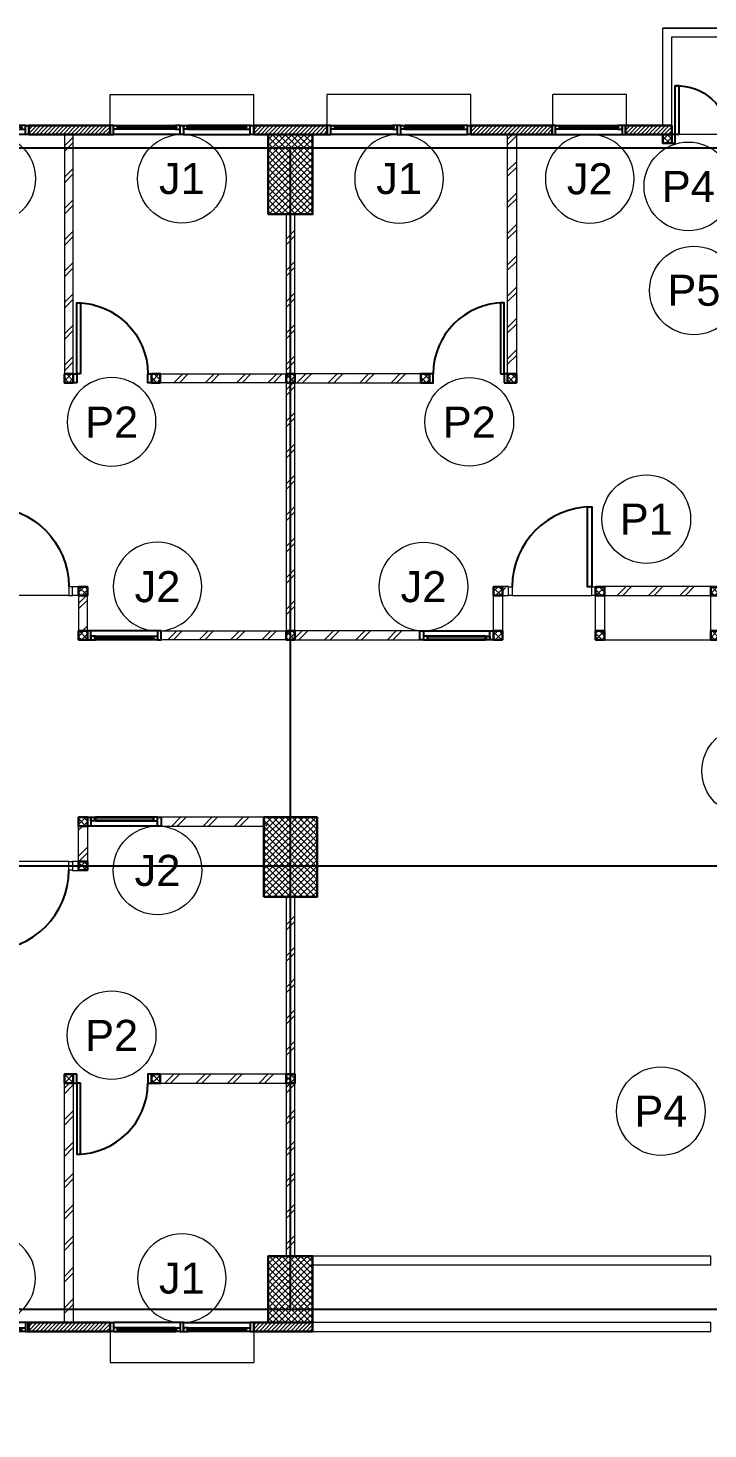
# Model space of a CAD drawing. Header units: millimetres. Extents: x -108 to 351, y -17 to 192.
# Drawn here: x 54.83 to 62.5, y 85.5 to 101.3 of the extents above; entities that cross this region are included whole.
import ezdxf
from ezdxf.enums import TextEntityAlignment as Align

# ---------------------------------------------------------------- set-up
doc = ezdxf.new("R2010")
doc.units = ezdxf.units.MM
for name, color, linetype, lineweight in [('ars', 11, 'Continuous', 0), ('KACA', 151, 'Continuous', 5), ('KOL', 1, 'Continuous', 30), ('KOLOM', 4, 'Continuous', 9), ('lan', 7, 'Continuous', 15), ('NOT', 7, 'Continuous', 20), ('tem', 5, 'Continuous', 20)]:
    doc.layers.add(name, color=color, linetype=linetype, lineweight=lineweight)
doc.layers.add('as', color=1, linetype='Continuous', plot=False)
doc.layers.add('Kusen', color=30, linetype='Continuous')
doc.styles.add('S', font='simplex', dxfattribs={"width": 0.75})
doc.styles.get("Standard").update_dxf_attribs({"font": 'arial.ttf'})
pattern_1 = [(225, (-467.078732, 382.454584), (0.0220970869, -0.0220970869), [])]
pattern_2 = [(45, (18.6, -6e-14), (-0.1767767, 0.1767767), []), (45, (18.6625, -6e-14), (-0.1767767, 0.1767767), [])]
pattern_3 = [(45, (18.6, 0.375), (-0.1767767, 0.1767767), []), (45, (18.6625, 0.375), (-0.1767767, 0.1767767), [])]
pattern_4 = [(45, (18.6, 0.37064), (-0.1767767, 0.1767767), []), (45, (18.6625, 0.37064), (-0.1767767, 0.1767767), [])]
pattern_5 = [(225, (-479.478732, 382.829584), (0.0220970869, -0.0220970869), [])]

# ---------------------------------------------------------------- blocks, each defined once
blk = doc.blocks.new("k3'")
at = {"layer": 'ars'}
h = blk.add_hatch(dxfattribs=at)
h.set_pattern_fill('_USER', color=256, scale=0.05, angle=45, double=1, pattern_type=0)
h.set_pattern_definition([(45, (0, -4.975), (-0.03535534, 0.03535534), []), (135, (0, -4.975), (-0.03535534, -0.03535534), [])])
h.paths.add_polyline_path([(-0.25, -0.375), (0.25, -0.375), (0.25, 0.375), (-0.25, 0.375)])
at = {"layer": 'KOL'}
blk.add_lwpolyline([(-0.25, -0.375), (0.25, -0.375), (0.25, 0.375), (-0.25, 0.375)], close=True, dxfattribs=at)
blk = doc.blocks.new("k1'")
at = {"layer": 'ars'}
h = blk.add_hatch(dxfattribs=at)
h.set_pattern_fill('_USER', color=256, scale=0.05, angle=45, double=1, pattern_type=0)
h.set_pattern_definition([(45, (0, -5), (-0.03535534, 0.03535534), []), (135, (0, -5), (-0.03535534, -0.03535534), [])])
h.paths.add_polyline_path([(-0.3, -0.45), (0.3, -0.45), (0.3, 0.45), (-0.3, 0.45)])
at = {"layer": 'KOL'}
blk.add_lwpolyline([(-0.3, -0.45), (0.3, -0.45), (0.3, 0.45), (-0.3, 0.45)], close=True, dxfattribs=at)
blk = doc.blocks.new("k2'")
at = {"layer": 'ars'}
h = blk.add_hatch(dxfattribs=at)
h.set_pattern_fill('_USER', color=256, scale=0.05, angle=45, double=1, pattern_type=0)
h.set_pattern_definition([(45, (0, -4.95), (-0.03535534, 0.03535534), []), (135, (0, -4.95), (-0.03535534, -0.03535534), [])])
h.paths.add_polyline_path([(-0.25, -0.45), (0.25, -0.45), (0.25, 0.45), (-0.25, 0.45)])
at = {"layer": 'KOL'}
blk.add_lwpolyline([(-0.25, -0.45), (0.25, -0.45), (0.25, 0.45), (-0.25, 0.45)], close=True, dxfattribs=at)
blk = doc.blocks.new('T. J1')
at = {"layer": 'Kusen'}
for p, q in [((-0.019, 0), (-0.769, 0)), ((-0.719, 0.1), (-0.069, 0.1)), ((-0.069, 0.06), (-0.719, 0.06)), ((0.021, 0), (0.771, 0)), ((0.721, 0.1), (0.071, 0.1)), ((0.071, 0.06), (0.721, 0.06))]:
    blk.add_line(p, q, dxfattribs=at)
for points in [[(-0.809, 0), (-0.769, 0), (-0.769, 0.1), (-0.809, 0.1)], [(-0.019, 0), (0.021, 0), (0.021, 0.1), (-0.019, 0.1)], [(0.811, 0), (0.771, 0), (0.771, 0.1), (0.811, 0.1)]]:
    blk.add_lwpolyline(points, close=True, dxfattribs=at)
for points in [[(-0.719, 0.077), (-0.719, 0.06), (-0.769, 0.06), (-0.769, 0.1), (-0.719, 0.1), (-0.719, 0.082), (-0.729, 0.082), (-0.729, 0.077), (-0.719, 0.077)], [(-0.069, 0.077), (-0.069, 0.06), (-0.019, 0.06), (-0.019, 0.1), (-0.069, 0.1), (-0.069, 0.082), (-0.059, 0.082), (-0.059, 0.077), (-0.069, 0.077)], [(0.071, 0.077), (0.071, 0.06), (0.021, 0.06), (0.021, 0.1), (0.071, 0.1), (0.071, 0.082), (0.061, 0.082), (0.061, 0.077), (0.071, 0.077)], [(0.721, 0.077), (0.721, 0.06), (0.771, 0.06), (0.771, 0.1), (0.721, 0.1), (0.721, 0.082), (0.731, 0.082), (0.731, 0.077), (0.721, 0.077)]]:
    blk.add_lwpolyline(points, dxfattribs=at)
at = {"layer": 'Kusen', "color": 141}
for points in [[(-0.729, 0.077), (-0.059, 0.077), (-0.059, 0.082), (-0.729, 0.082)], [(0.731, 0.077), (0.061, 0.077), (0.061, 0.082), (0.731, 0.082)]]:
    blk.add_lwpolyline(points, close=True, dxfattribs=at)
blk = doc.blocks.new('T. J2')
at = {"layer": 'KACA', "color": 141}
blk.add_lwpolyline([(-0.379, 0.077), (0.291, 0.077), (0.291, 0.082), (-0.379, 0.082)], close=True, dxfattribs=at)
at = {"layer": 'Kusen'}
for p, q in [((-0.419, 0), (0.331, 0)), ((-0.369, 0.1), (0.281, 0.1)), ((0.281, 0.06), (-0.369, 0.06))]:
    blk.add_line(p, q, dxfattribs=at)
for points in [[(-0.459, 0), (-0.419, 0), (-0.419, 0.1), (-0.459, 0.1)], [(0.331, 0), (0.371, 0), (0.371, 0.1), (0.331, 0.1)]]:
    blk.add_lwpolyline(points, close=True, dxfattribs=at)
for points in [[(-0.369, 0.077), (-0.369, 0.06), (-0.419, 0.06), (-0.419, 0.1), (-0.369, 0.1), (-0.369, 0.082), (-0.379, 0.082), (-0.379, 0.077), (-0.369, 0.077)], [(0.281, 0.077), (0.281, 0.06), (0.331, 0.06), (0.331, 0.1), (0.281, 0.1), (0.281, 0.082), (0.291, 0.082), (0.291, 0.077), (0.281, 0.077)]]:
    blk.add_lwpolyline(points, dxfattribs=at)
blk = doc.blocks.new('P.80')
at = {"layer": 'Kusen'}
for points in [[(-69.809, -74.837), (-69.769, -74.837), (-69.769, -74.037), (-69.809, -74.037)], [(-70.609, -74.937), (-70.569, -74.937), (-70.569, -74.837), (-70.609, -74.837)], [(-69.769, -74.937), (-69.729, -74.937), (-69.729, -74.837), (-69.769, -74.837)]]:
    blk.add_lwpolyline(points, close=True, dxfattribs=at)
blk.add_arc((-69.769, -74.837), 0.8, 90, 180, dxfattribs=at)
blk = doc.blocks.new('K 10.10')
at = {"layer": 'ars'}
h = blk.add_hatch(dxfattribs=at)
h.set_pattern_fill('_USER', color=256, scale=0.05, angle=45, double=1, pattern_type=0)
h.set_pattern_definition([(45, (0, 0), (-0.035355339, 0.035355339), []), (135, (0, 0), (-0.035355339, -0.035355339), [])])
h.paths.add_polyline_path([(1560.538, 1380.407), (1560.638, 1380.407), (1560.638, 1380.507), (1560.538, 1380.507)])
at = {"layer": 'KOL'}
blk.add_lwpolyline([(1560.538, 1380.407), (1560.638, 1380.407), (1560.638, 1380.507), (1560.538, 1380.507)], close=True, dxfattribs=at)
blk = doc.blocks.new('P-90')
at = {"layer": 'Kusen'}
blk.add_lwpolyline([(374.691, -21.598), (374.741, -21.598), (374.741, -22.498), (374.691, -22.498)], close=True, dxfattribs=at)
at = {"layer": 'Kusen', "lineweight": 9}
for points in [[(373.801, -22.498), (373.841, -22.498), (373.841, -22.598), (373.801, -22.598)], [(374.741, -22.498), (374.781, -22.498), (374.781, -22.598), (374.741, -22.598)]]:
    blk.add_lwpolyline(points, close=True, dxfattribs=at)
at = {"layer": 'Kusen'}
blk.add_arc((374.741, -22.498), 0.9, 90, 180, dxfattribs=at)
blk = doc.blocks.new('P.60')
at = {"layer": 'Kusen'}
for points in [[(1472.835, 997.535), (1472.875, 997.535), (1472.875, 997.435), (1472.835, 997.435)], [(1473.475, 997.535), (1473.515, 997.535), (1473.515, 997.435), (1473.475, 997.435)], [(1472.875, 996.885), (1472.915, 996.885), (1472.915, 997.435), (1472.875, 997.435)]]:
    blk.add_lwpolyline(points, close=True, dxfattribs=at)
blk.add_arc((1472.895, 997.466), 0.581, 268.0266, 356.9943, dxfattribs=at)
blk = doc.blocks.new('BV')
at = {"layer": 'Kusen'}
for points in [[(-0.225, 0.1), (-0.265, 0.1), (-0.265, 0), (-0.225, 0)], [(-0.225, 0.1), (-0.265, 0.1), (-0.265, 0), (-0.225, 0)], [(0.225, 0.1), (-0.225, 0.1), (-0.225, 0), (0.225, 0)], [(0.225, 0.1), (0.265, 0.1), (0.265, 0), (0.225, 0)]]:
    blk.add_lwpolyline(points, close=True, dxfattribs=at)
at = {"layer": 'Kusen', "color": 141}
blk.add_lwpolyline([(0.225, 0.05), (-0.225, 0.05)], dxfattribs=at)
blk = doc.blocks.new('2-typikal-1a')
at = {"layer": 'ars'}
for points in [[(6.15, 0.455), (5.68, 0.455), (5.68, 0.15)], [(6.15, 0.445), (5.69, 0.445), (5.69, 0.15)], [(5.715, 0.445), (5.69, 0.445), (5.69, 0.419), (5.692, 0.419), (5.692, 0.443), (5.715, 0.443), (5.715, 0.445)], [(5.69, 0.419), (6.15, 0.419)], [(5.715, 0.152), (5.715, 0.443)], [(5.715, 0.15), (5.69, 0.15), (5.69, 0.179), (5.692, 0.179), (5.692, 0.152), (5.715, 0.152), (5.715, 0.15)]]:
    blk.add_lwpolyline(points, dxfattribs=at)
for centre, radius in [((5.823, 0.325), 0.075), ((5.823, 0.325), 0.071), ((6.043, 0.325), 0.075), ((6.043, 0.325), 0.071)]:
    blk.add_circle(centre, radius, dxfattribs=at)
at = {"layer": 'KOL'}
for points in [[(2.035, 0.15), (2.95, 0.15), (2.95, 0.25), (2.035, 0.25)], [(3.78, 0.15), (4.3, 0.15), (4.3, 0.25), (3.78, 0.25)]]:
    blk.add_lwpolyline(points, close=True, dxfattribs=at)
at = {"layer": 'lan'}
for p, q in [((4.2, 0.25), (4.2, 1.35)), ((4.2, 1.35), (6.2, 1.35)), ((4.3, 0.25), (4.3, 1.25)), ((4.3, 1.25), (6.15, 1.25)), ((6.15, 1.25), (6.15, 0.15)), ((4.94, 0.15), (4.38, 0.15)), ((5.15, -1.13), (5.15, -1.69)), ((2.5, -5.05), (3.4, -5.05)), ((3.544, -5.55), (4.744, -5.55))]:
    blk.add_line(p, q, dxfattribs=at)
at = {"layer": 'tem', "ltscale": 2}
blk.add_lwpolyline([(2.549, -2.55), (2.449, -2.55), (2.449, 0.15), (2.549, 0.15)], close=True, dxfattribs=at)
at = {"layer": 'tem'}
for points in [[(4.98, 0.05), (5.05, 0.05), (5.05, 0.15), (4.98, 0.15)], [(5.05, -0.95), (5.05, 0.05), (5.15, 0.05), (5.15, -0.95)], [(5.68, 0.05), (5.95, 0.05), (5.95, 0.15), (5.68, 0.15)], [(5.05, -2.55), (5.05, -1.73), (5.15, -1.73), (5.15, -2.55)], [(0.05, -2.65), (1.469, -2.65), (1.469, -2.55), (0.05, -2.55)], [(5.15, -2.65), (6.15, -2.65), (6.15, -2.55), (5.15, -2.55)], [(2.29, -5.45), (2.29, -5.05), (2.39, -5.05), (2.39, -5.45)], [(2.39, -5.05), (2.46, -5.05), (2.46, -4.95), (2.39, -4.95)], [(3.44, -5.45), (3.44, -5.05), (3.54, -5.05), (3.54, -5.45)], [(3.54, -5.05), (4.74, -5.05), (4.74, -4.95), (3.54, -4.95)], [(4.74, -5.45), (4.74, -5.05), (4.84, -5.05), (4.84, -5.45)], [(0.05, -5.55), (1.46, -5.55), (1.46, -5.45), (0.05, -5.45)], [(4.84, -5.55), (6.15, -5.55), (6.15, -5.45), (4.84, -5.45)]]:
    blk.add_lwpolyline(points, close=True, dxfattribs=at)
blk.add_blockref('BV', (5.415, 0.05))
at = {"layer": 'KOLOM', "extrusion": (0, 0, -1), "xscale": -1, "zscale": -1, "rotation": 180}
for p in [(-1564.838, 1380.557), (-1565.688, 1380.557), (-1565.688, 1379.457), (-1562.107, 1377.857), (-1563.087, 1377.857), (-1565.688, 1377.857), (-1562.928, 1375.456), (-1564.078, 1375.456), (-1565.378, 1375.456), (-1562.928, 1374.957), (-1564.078, 1374.957), (-1565.378, 1374.957)]:
    blk.add_blockref('K 10.10', p, dxfattribs=at)
at = {"layer": 'Kusen', "xscale": -1}
for name, p, rotation in [('P.60', (-1468.535, 997.585), 180), ('P.60', (1002.585, 1471.785), 90), ('T. J2', (1.919, -5.45), 180)]:
    blk.add_blockref(name, p, dxfattribs=dict(at, rotation=rotation))
at = {"layer": 'Kusen'}
for name, p in [('T. J1', (1.224, 0.15)), ('T. J2', (3.409, 0.15)), ('P.80', (72.178, 72.287)), ('P-90', (-371.341, 17.547))]:
    blk.add_blockref(name, p, dxfattribs=at)
blk = doc.blocks.new('2-typikal-1')
at = {"layer": 'ars'}
for points in [[(0.05, -0.455), (0.52, -0.455), (0.52, -0.15)], [(0.05, -0.445), (0.51, -0.445), (0.51, -0.15)], [(0.485, -0.15), (0.51, -0.15), (0.51, -0.179), (0.508, -0.179), (0.508, -0.152), (0.485, -0.152), (0.485, -0.15)], [(0.485, -0.152), (0.485, -0.443)], [(0.51, -0.419), (0.05, -0.419)], [(0.485, -0.445), (0.51, -0.445), (0.51, -0.419), (0.508, -0.419), (0.508, -0.443), (0.485, -0.443), (0.485, -0.445)]]:
    blk.add_lwpolyline(points, dxfattribs=at)
for centre, radius in [((0.157, -0.325), 0.075), ((0.157, -0.325), 0.071), ((0.377, -0.325), 0.075), ((0.377, -0.325), 0.071)]:
    blk.add_circle(centre, radius, dxfattribs=at)
at = {"layer": 'KOL'}
for points in [[(2.42, -0.15), (1.9, -0.15), (1.9, -0.25), (2.42, -0.25)], [(4.165, -0.15), (3.25, -0.15), (3.25, -0.25), (4.165, -0.25)]]:
    blk.add_lwpolyline(points, close=True, dxfattribs=at)
at = {"layer": 'lan'}
for p, q in [((2.656, 5.55), (1.456, 5.55)), ((3.7, 5.05), (2.8, 5.05)), ((1.05, 1.13), (1.05, 1.69)), ((0.05, -1.25), (0.05, -0.15)), ((1.26, -0.15), (1.82, -0.15)), ((1.9, -0.25), (1.9, -1.25)), ((2, -0.25), (2, -1.35)), ((1.9, -1.25), (0.05, -1.25)), ((2, -1.35), (0, -1.35))]:
    blk.add_line(p, q, dxfattribs=at)
at = {"layer": 'tem'}
for points in [[(1.36, 5.55), (0.3, 5.55), (0.3, 5.45), (1.36, 5.45)], [(5.9, 5.55), (4.74, 5.55), (4.74, 5.45), (5.9, 5.45)], [(1.46, 5.45), (1.46, 5.05), (1.36, 5.05), (1.36, 5.45)], [(2.76, 5.45), (2.76, 5.05), (2.66, 5.05), (2.66, 5.45)], [(3.91, 5.45), (3.91, 5.05), (3.81, 5.05), (3.81, 5.45)], [(2.66, 5.05), (1.46, 5.05), (1.46, 4.95), (2.66, 4.95)], [(3.81, 5.05), (3.74, 5.05), (3.74, 4.95), (3.81, 4.95)], [(1.05, 2.65), (0.05, 2.65), (0.05, 2.55), (1.05, 2.55)], [(1.15, 2.55), (1.15, 1.73), (1.05, 1.73), (1.05, 2.55)], [(6.15, 2.65), (4.731, 2.65), (4.731, 2.55), (6.15, 2.55)], [(1.15, 0.95), (1.15, -0.05), (1.05, -0.05), (1.05, 0.95)], [(0.52, -0.05), (0.25, -0.05), (0.25, -0.15), (0.52, -0.15)], [(1.22, -0.05), (1.15, -0.05), (1.15, -0.15), (1.22, -0.15)]]:
    blk.add_lwpolyline(points, close=True, dxfattribs=at)
at = {"layer": 'tem', "ltscale": 2}
blk.add_lwpolyline([(3.651, 2.55), (3.751, 2.55), (3.751, -0.15), (3.651, -0.15)], close=True, dxfattribs=at)
at = {"rotation": 180}
blk.add_blockref('BV', (0.785, -0.05), dxfattribs=at)
at = {"layer": 'KOLOM', "extrusion": (0, 0, -1), "xscale": -1, "zscale": -1}
for p in [(1559.178, -1374.957), (1557.878, -1374.957), (1556.728, -1374.957), (1559.178, -1375.456), (1557.878, -1375.456), (1556.728, -1375.456), (1559.488, -1377.857), (1556.887, -1377.857), (1555.907, -1377.857), (1559.488, -1379.457), (1559.488, -1380.557), (1558.638, -1380.557)]:
    blk.add_blockref('K 10.10', p, dxfattribs=at)
at = {"layer": 'Kusen', "xscale": -1}
for name, p in [('T. J2', (4.281, 5.45)), ('P.60', (1474.735, -997.585))]:
    blk.add_blockref(name, p, dxfattribs=at)
at = {"layer": 'Kusen', "rotation": 180}
for name, p in [('P-90', (377.541, -17.547)), ('P.80', (-65.978, -72.287)), ('T. J2', (2.791, -0.15)), ('T. J1', (4.976, -0.15))]:
    blk.add_blockref(name, p, dxfattribs=at)
at = {"layer": 'Kusen', "xscale": -1, "rotation": 270}
blk.add_blockref('P.60', (-996.385, -1471.785), dxfattribs=at)
blk = doc.blocks.new('LANTAI-2')
at = {"layer": 'ars'}
h = blk.add_hatch(dxfattribs=at)
h.set_pattern_fill('ANSI31', color=256, scale=0.25, angle=180, style=0)
h.set_pattern_definition([(225, (-467.078732, 382.829584), (0.0220970869, -0.0220970869), [])])
h.paths.add_polyline_path([(53.765, 13.25), (52.84, 13.25), (52.84, 13.35), (53.765, 13.35)])
h = blk.add_hatch(dxfattribs=at)
h.set_pattern_fill('ANSI31', color=256, scale=0.25, angle=180, style=0)
h.set_pattern_definition(pattern_5)
h.paths.add_polyline_path([(55.385, 13.25), (56.215, 13.25), (56.215, 13.35), (55.385, 13.35)])
h = blk.add_hatch(dxfattribs=at)
h.set_pattern_fill('ANSI31', color=256, scale=0.25, angle=180, style=0)
h.set_pattern_definition(pattern_5)
h.paths.add_polyline_path([(57.835, 13.25), (58.76, 13.25), (58.76, 13.35), (57.835, 13.35)])
h = blk.add_hatch(dxfattribs=at)
h.set_pattern_fill('ANSI31', color=256, scale=0.25, angle=180, style=0)
h.set_pattern_definition(pattern_5)
h.paths.add_polyline_path([(59.59, 13.25), (60.1, 13.25), (60.1, 13.35), (59.59, 13.35)])
h = blk.add_hatch(dxfattribs=at)
h.set_pattern_fill('TEMBOK', color=256, scale=0.25)
h.set_pattern_definition([(45, (21.09865, 1.475), (-0.1767767, 0.1767767), []), (45, (21.16115, 1.475), (-0.1767767, 0.1767767), [])])
h.paths.add_polyline_path([(53.251, 10.55), (53.351, 10.55), (53.351, 13.25), (53.251, 13.25)])
h = blk.add_hatch(dxfattribs=at)
h.set_pattern_fill('TEMBOK', color=256, scale=0.25)
h.set_pattern_definition([(45, (8.69865, 1.475), (-0.1767767, 0.1767767), []), (45, (8.76115, 1.475), (-0.1767767, 0.1767767), [])])
h.paths.add_polyline_path([(58.349, 10.55), (58.249, 10.55), (58.249, 13.25), (58.349, 13.25)])
h = blk.add_hatch(dxfattribs=at)
h.set_pattern_fill('TEMBOK', color=256, scale=0.25)
h.set_pattern_definition(pattern_3)
h.paths.add_polyline_path([(55.75, 10.55), (55.85, 10.55), (55.85, 12.35), (55.75, 12.35)])
h = blk.add_hatch(dxfattribs=at)
h.set_pattern_fill('TEMBOK', color=256, scale=0.25)
h.set_pattern_definition(pattern_3)
h.paths.add_polyline_path([(55.75, 10.45), (54.331, 10.45), (54.331, 10.55), (55.75, 10.55)])
h = blk.add_hatch(dxfattribs=at)
h.set_pattern_fill('TEMBOK', color=256, scale=0.25)
h.set_pattern_definition([(45, (18.6, -1.325), (-0.1767767, 0.1767767), []), (45, (18.6625, -1.325), (-0.1767767, 0.1767767), [])])
h.paths.add_polyline_path([(55.75, 7.65), (55.85, 7.65), (55.85, 10.45), (55.75, 10.45)])
h = blk.add_hatch(dxfattribs=at)
h.set_pattern_fill('TEMBOK', color=256, scale=0.25)
h.set_pattern_definition([(45, (6.2, 0.375), (-0.1767767, 0.1767767), []), (45, (6.2625, 0.375), (-0.1767767, 0.1767767), [])])
h.paths.add_polyline_path([(55.85, 10.45), (57.269, 10.45), (57.269, 10.55), (55.85, 10.55)])
h = blk.add_hatch(dxfattribs=at)
h.set_pattern_fill('TEMBOK', color=256, scale=0.25)
h.set_pattern_definition([(45, (6.2, 0.37064), (-0.1767767, 0.1767767), []), (45, (6.2625, 0.37064), (-0.1767767, 0.1767767), [])])
h.paths.add_polyline_path([(58.19, 8.05), (58.26, 8.05), (58.26, 8.15), (58.19, 8.15)])
h = blk.add_hatch(dxfattribs=at)
h.set_pattern_fill('TEMBOK', color=256, scale=0.25)
h.set_pattern_definition([(45, (6.19616, 0.37064), (-0.1767767, 0.1767767), []), (45, (6.25866, 0.37064), (-0.1767767, 0.1767767), [])])
h.paths.add_polyline_path([(59.34, 8.05), (60.54, 8.05), (60.54, 8.15), (59.34, 8.15)])
h = blk.add_hatch(dxfattribs=at)
h.set_pattern_fill('TEMBOK', color=256, scale=0.25)
h.set_pattern_definition([(45, (18.59616, 0.37064), (-0.1767767, 0.1767767), []), (45, (18.65866, 0.37064), (-0.1767767, 0.1767767), [])])
h.paths.add_polyline_path([(53.51, 7.65), (53.51, 8.05), (53.41, 8.05), (53.41, 7.65)])
h = blk.add_hatch(dxfattribs=at)
h.set_pattern_fill('TEMBOK', color=256, scale=0.25)
h.set_pattern_definition(pattern_4)
h.paths.add_polyline_path([(55.75, 7.55), (54.34, 7.55), (54.34, 7.65), (55.75, 7.65)])
h = blk.add_hatch(dxfattribs=at)
h.set_pattern_fill('TEMBOK', color=256, scale=0.25)
h.set_pattern_definition(pattern_4)
h.paths.add_polyline_path([(55.85, 7.55), (57.26, 7.55), (57.26, 7.65), (55.85, 7.65)])
h = blk.add_hatch(dxfattribs=at)
h.set_pattern_fill('TEMBOK', color=256, scale=0.25)
h.set_pattern_definition([(45, (18.6, -0.00436), (-0.1767767, 0.1767767), []), (45, (18.6625, -0.00436), (-0.1767767, 0.1767767), [])])
h.paths.add_polyline_path([(55.55, 5.55), (54.34, 5.55), (54.34, 5.45), (55.55, 5.45)])
h = blk.add_hatch(dxfattribs=at)
h.set_pattern_fill('TEMBOK', color=256, scale=0.25)
h.set_pattern_definition([(45, (18.59616, -0.00436), (-0.1767767, 0.1767767), []), (45, (18.65866, -0.00436), (-0.1767767, 0.1767767), [])])
h.paths.add_polyline_path([(53.51, 5.45), (53.51, 5.05), (53.41, 5.05), (53.41, 5.45)])
h = blk.add_hatch(dxfattribs=at)
h.set_pattern_fill('TEMBOK', color=256, scale=0.25)
h.set_pattern_definition([(45, (18.6, -1.7), (-0.1767767, 0.1767767), []), (45, (18.6625, -1.7), (-0.1767767, 0.1767767), [])])
h.paths.add_polyline_path([(55.75, 4.65), (55.85, 4.65), (55.85, 2.65), (55.75, 2.65)])
h = blk.add_hatch(dxfattribs=at)
h.set_pattern_fill('TEMBOK', color=256, scale=0.25)
h.set_pattern_definition([(45, (21.09865, 1.1), (-0.1767767, 0.1767767), []), (45, (21.16115, 1.1), (-0.1767767, 0.1767767), [])])
h.paths.add_polyline_path([(53.251, 2.55), (53.351, 2.55), (53.351, -0.15), (53.251, -0.15)])
h = blk.add_hatch(dxfattribs=at)
h.set_pattern_fill('TEMBOK', color=256, scale=0.25)
h.set_pattern_definition(pattern_2)
h.paths.add_polyline_path([(55.75, 2.65), (54.331, 2.65), (54.331, 2.55), (55.75, 2.55)])
h = blk.add_hatch(dxfattribs=at)
h.set_pattern_fill('TEMBOK', color=256, scale=0.25)
h.set_pattern_definition(pattern_2)
h.paths.add_polyline_path([(55.75, 2.55), (55.85, 2.55), (55.85, 0.6), (55.75, 0.6)])
h = blk.add_hatch(dxfattribs=at)
h.set_pattern_fill('ANSI31', color=256, scale=0.25, angle=180, style=0)
h.set_pattern_definition(pattern_1)
h.paths.add_polyline_path([(53.765, -0.15), (52.84, -0.15), (52.84, -0.25), (53.765, -0.25)])
h = blk.add_hatch(dxfattribs=at)
h.set_pattern_fill('ANSI31', color=256, scale=0.25, angle=180, style=0)
h.set_pattern_definition(pattern_1)
h.paths.add_polyline_path([(56.05, -0.15), (55.385, -0.15), (55.385, -0.25), (56.05, -0.25)])
at = {"layer": 'as'}
for p, q in [((0, 13.1), (74.4, 13.1)), ((55.8, 0), (55.8, 13.1)), ((0, 5), (74.4, 5)), ((0, 0), (74.4, 0))]:
    blk.add_line(p, q, dxfattribs=at)
at = {"layer": 'KOL'}
for points in [[(55.385, 13.25), (56.215, 13.25), (56.215, 13.35), (55.385, 13.35)], [(53.765, -0.15), (52.84, -0.15), (52.84, -0.25), (53.765, -0.25)], [(56.05, -0.15), (55.385, -0.15), (55.385, -0.25), (56.05, -0.25)]]:
    blk.add_lwpolyline(points, close=True, dxfattribs=at)
at = {"layer": 'lan'}
for p, q in [((64, 14.45), (60, 14.45)), ((60, 13.35), (60, 14.45)), ((60.1, 13.35), (60.1, 14.35)), ((60.1, 14.35), (61.95, 14.35)), ((53.765, 13.35), (53.765, 13.7)), ((53.765, 13.7), (55.385, 13.7)), ((55.385, 13.35), (55.385, 13.7)), ((57.835, 13.7), (56.215, 13.7)), ((56.215, 13.35), (56.215, 13.7)), ((57.835, 13.35), (57.835, 13.7)), ((59.59, 13.7), (58.76, 13.7)), ((58.76, 13.35), (58.76, 13.7)), ((59.59, 13.35), (59.59, 13.7)), ((53.765, -0.25), (53.765, -0.6)), ((55.385, -0.25), (55.385, -0.6)), ((53.765, -0.6), (55.385, -0.6))]:
    blk.add_line(p, q, dxfattribs=at)
for points in [[(60.54, 0.6), (56.05, 0.6), (56.05, 0.5), (60.54, 0.5)], [(60.54, -0.15), (56.05, -0.15), (56.05, -0.25), (60.54, -0.25)]]:
    blk.add_lwpolyline(points, close=True, dxfattribs=at)
at = {"layer": 'tem', "ltscale": 2}
for points in [[(55.75, 10.55), (55.85, 10.55), (55.85, 12.35), (55.75, 12.35)], [(55.75, 7.65), (55.85, 7.65), (55.85, 10.45), (55.75, 10.45)]]:
    blk.add_lwpolyline(points, close=True, dxfattribs=at)
at = {"layer": 'tem'}
for points in [[(55.85, 2.65), (55.85, 4.65), (55.75, 4.65), (55.75, 2.65)], [(55.85, 0.6), (55.85, 2.55), (55.75, 2.55), (55.75, 0.6)]]:
    blk.add_lwpolyline(points, close=True, dxfattribs=at)
at = {"layer": 'KOL'}
for name, p in [("k2'", (55.8, 12.8)), ("k1'", (55.8, 5.1)), ("k3'", (55.8, 0.225))]:
    blk.add_blockref(name, p, dxfattribs=at)
at = {"layer": 'KOLOM', "extrusion": (0, 0, -1), "zscale": -1, "rotation": 180}
for p in [(1504.788, 1390.957), (1504.788, 1388.057)]:
    blk.add_blockref('K 10.10', p, dxfattribs=at)
at = {"layer": 'KOLOM', "extrusion": (0, 0, -1), "xscale": -1, "zscale": -1}
blk.add_blockref('K 10.10', (1504.788, -1377.857), dxfattribs=at)
at = {"layer": 'lan', "xscale": -1}
blk.add_blockref('2-typikal-1a', (55.8, 13.1), dxfattribs=at)
at = {"layer": 'lan'}
for name, p in [('2-typikal-1a', (55.8, 13.1)), ('2-typikal-1', (49.6, 0))]:
    blk.add_blockref(name, p, dxfattribs=at)
blk = doc.blocks.new('NAV')
blk.add_circle((0, -0.4), 0.4)
at = {"style": 'S', "width": 0.75, "flags": 4}
blk.add_attdef('AV', text='', height=0.3, dxfattribs=at).set_placement((0, -0.4), align=Align.MIDDLE)

msp = doc.modelspace()

# ---------------------------------------------------------------- block references
at = {"layer": 'lan'}
msp.add_blockref('LANTAI-2', (1.99422, 86.84737), dxfattribs=at)
at = {"layer": 'NOT'}
ref = msp.add_blockref('NAV', (54.41922, 100.09737), dxfattribs=dict(at, xscale=1.25, yscale=1.25, zscale=1.25))
ref.add_attrib('AV', 'J2', dxfattribs={"layer": '0', "height": 0.35, "flags": 4}).set_placement((54.41922, 99.59737), align=Align.MIDDLE)
ref = msp.add_blockref('NAV', (56.56922, 100.09737), dxfattribs=dict(at, xscale=1.25, yscale=1.25, zscale=1.25))
ref.add_attrib('AV', 'J1', dxfattribs={"layer": '0', "height": 0.35, "flags": 4}).set_placement((56.56922, 99.59737), align=Align.MIDDLE)
ref = msp.add_blockref('NAV', (59.01922, 100.09737), dxfattribs=dict(at, xscale=-1.25, yscale=1.25, zscale=1.25))
ref.add_attrib('AV', 'J1', dxfattribs={"layer": '0', "height": 0.35, "flags": 4}).set_placement((59.01922, 99.59737), align=Align.MIDDLE)
ref = msp.add_blockref('NAV', (61.16922, 100.09737), dxfattribs=dict(at, xscale=-1.25, yscale=1.25, zscale=1.25))
ref.add_attrib('AV', 'J2', dxfattribs={"layer": '0', "height": 0.35, "flags": 4}).set_placement((61.16922, 99.59737), align=Align.MIDDLE)
ref = msp.add_blockref('NAV', (62.28148, 99.01151), dxfattribs=dict(at, xscale=1.25, yscale=1.25, zscale=1.25, rotation=180))
ref.add_attrib('AV', 'P4', dxfattribs={"layer": '0', "height": 0.35, "flags": 4}).set_placement((62.28148, 99.51151), align=Align.MIDDLE)
ref = msp.add_blockref('NAV', (62.34422, 97.83737), dxfattribs=dict(at, xscale=1.25, yscale=1.25, zscale=1.25, rotation=180))
ref.add_attrib('AV', 'P5', dxfattribs={"layer": '0', "height": 0.35, "flags": 4}).set_placement((62.34422, 98.33737), align=Align.MIDDLE)
ref = msp.add_blockref('NAV', (55.77729, 96.35564), dxfattribs=dict(at, xscale=-1.25, yscale=1.25, zscale=1.25, rotation=180))
ref.add_attrib('AV', 'P2', dxfattribs={"layer": '0', "height": 0.35, "flags": 4}).set_placement((55.77729, 96.85564), align=Align.MIDDLE)
ref = msp.add_blockref('NAV', (59.81115, 96.35564), dxfattribs=dict(at, xscale=1.25, yscale=1.25, zscale=1.25, rotation=180))
ref.add_attrib('AV', 'P2', dxfattribs={"layer": '0', "height": 0.35, "flags": 4}).set_placement((59.81115, 96.85564), align=Align.MIDDLE)
ref = msp.add_blockref('NAV', (61.80678, 95.25883), dxfattribs=dict(at, xscale=1.25, yscale=1.25, zscale=1.25, rotation=180))
ref.add_attrib('AV', 'P1', dxfattribs={"layer": '0', "height": 0.35, "flags": 4}).set_placement((61.80678, 95.75883), align=Align.MIDDLE)
ref = msp.add_blockref('NAV', (56.29422, 94.49737), dxfattribs=dict(at, xscale=-1.25, yscale=1.25, zscale=1.25, rotation=180))
ref.add_attrib('AV', 'J2', dxfattribs={"layer": '0', "height": 0.35, "flags": 4}).set_placement((56.29422, 94.99737), align=Align.MIDDLE)
ref = msp.add_blockref('NAV', (59.29422, 94.49737), dxfattribs=dict(at, xscale=1.25, yscale=1.25, zscale=1.25, rotation=180))
ref.add_attrib('AV', 'J2', dxfattribs={"layer": '0', "height": 0.35, "flags": 4}).set_placement((59.29422, 94.99737), align=Align.MIDDLE)
ref = msp.add_blockref('NAV', (62.93414, 93.41746), dxfattribs=dict(at, xscale=1.25, yscale=1.25, zscale=1.25))
ref.add_attrib('AV', 'P4', dxfattribs={"layer": '0', "height": 0.35, "flags": 4}).set_placement((62.93414, 92.91746), align=Align.MIDDLE)
ref = msp.add_blockref('NAV', (56.29422, 92.29737), dxfattribs=dict(at, xscale=1.25, yscale=1.25, zscale=1.25))
ref.add_attrib('AV', 'J2', dxfattribs={"layer": '0', "height": 0.35, "flags": 4}).set_placement((56.29422, 91.79737), align=Align.MIDDLE)
ref = msp.add_blockref('NAV', (55.77729, 90.4391), dxfattribs=dict(at, xscale=1.25, yscale=1.25, zscale=1.25))
ref.add_attrib('AV', 'P2', dxfattribs={"layer": '0', "height": 0.35, "flags": 4}).set_placement((55.77729, 89.9391), align=Align.MIDDLE)
ref = msp.add_blockref('NAV', (61.97124, 89.58168), dxfattribs=dict(at, xscale=1.25, yscale=1.25, zscale=1.25))
ref.add_attrib('AV', 'P4', dxfattribs={"layer": '0', "height": 0.35, "flags": 4}).set_placement((61.97124, 89.08168), align=Align.MIDDLE)
ref = msp.add_blockref('NAV', (54.41922, 86.69737), dxfattribs=dict(at, xscale=-1.25, yscale=1.25, zscale=1.25, rotation=180))
ref.add_attrib('AV', 'J2', dxfattribs={"layer": '0', "height": 0.35, "flags": 4}).set_placement((54.41922, 87.19737), align=Align.MIDDLE)
ref = msp.add_blockref('NAV', (56.56922, 86.69737), dxfattribs=dict(at, xscale=-1.25, yscale=1.25, zscale=1.25, rotation=180))
ref.add_attrib('AV', 'J1', dxfattribs={"layer": '0', "height": 0.35, "flags": 4}).set_placement((56.56922, 87.19737), align=Align.MIDDLE)

doc.saveas('drawing.dxf')
